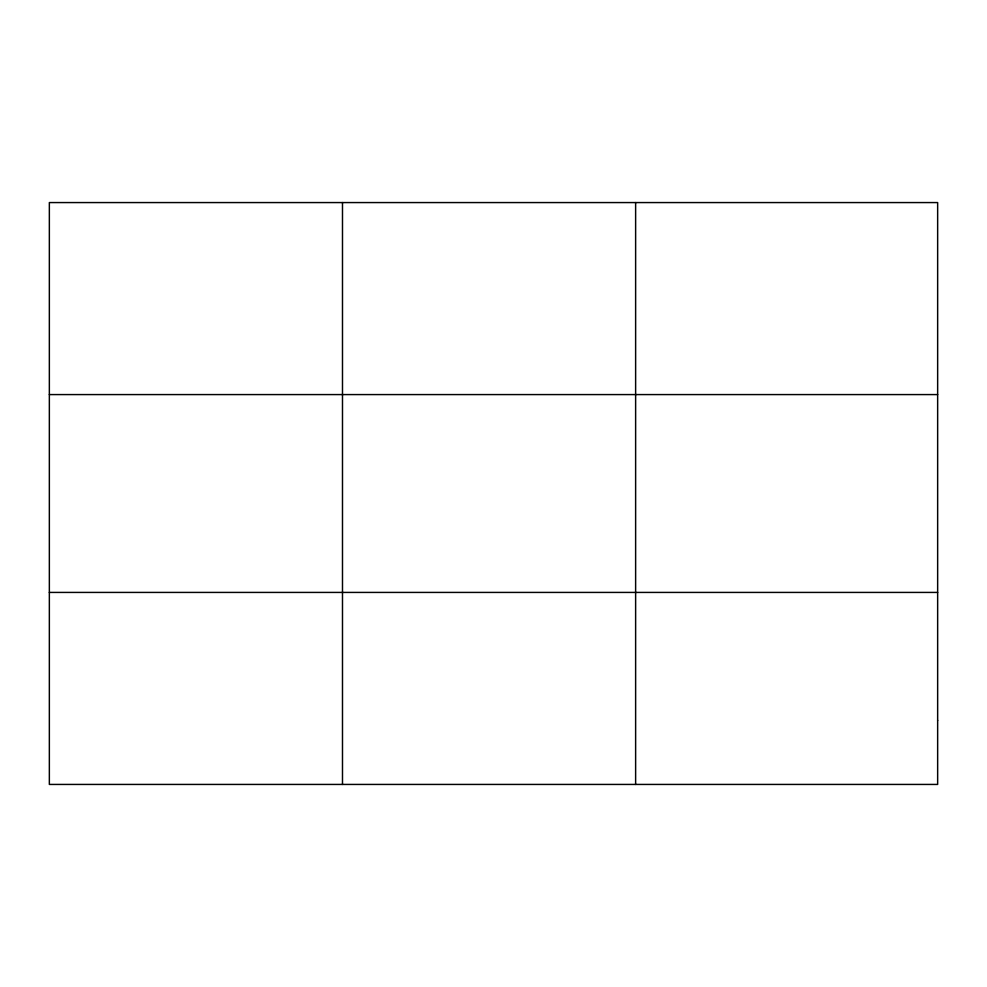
<?xml version="1.0" encoding="UTF-8"?>
<svg xmlns="http://www.w3.org/2000/svg" width="987" height="987" viewBox="0 0 987 987"><rect width="100%" height="100%" fill="white"/><g stroke="black" fill="none" stroke-linecap="round" stroke-linejoin="round"><path stroke-width="1.48" d="M342.489 784.431L342.489 202.569M635.628 784.431L635.628 202.569M49.35 394.578L937.65 394.578M49.35 592.422L937.65 592.422M937.65 720.424L937.65 784.431L49.35 784.431L49.35 202.569L937.65 202.569L937.65 720.424"/></g></svg>
